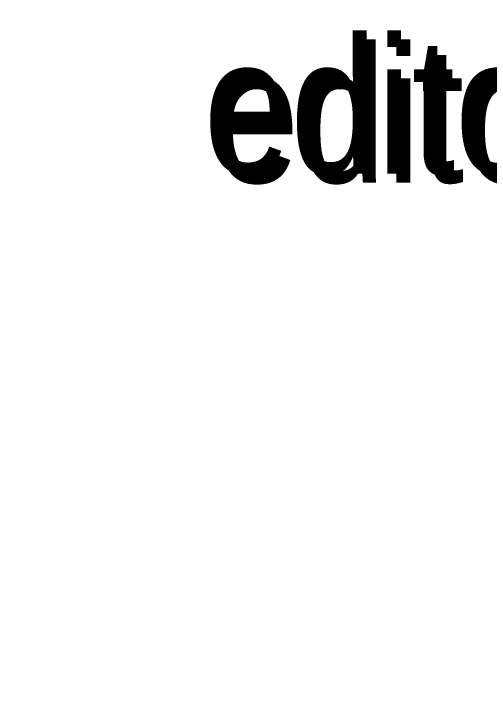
# Model space of a CAD drawing. Header units: millimetres. Extents: x -754 to 578, y -31 to 612.
# Drawn here: x -478.25 to -462.52, y 74.73 to 97.38 of the extents above; entities that cross this region are included whole.
import ezdxf

# ---------------------------------------------------------------- set-up
doc = ezdxf.new("R2010")
doc.units = ezdxf.units.MM
doc.layers.add('Images', color=7, linetype='Continuous')
doc.layers.add('Text', color=7, linetype='Continuous')
doc.styles.get("Standard").update_dxf_attribs({"font": 'arial.ttf'})
picture_1 = doc.add_image_def('image12.jpg', size_in_pixel=(700, 590))

msp = doc.modelspace()

# ---------------------------------------------------------------- texts
at = {"layer": 'Text', "color": 255, "char_height": 4.5, "attachment_point": 1}
for s, insert in [('{\\fArial Narrow|b0|i0|c0|p34;\\C256;\\c16777215;If you would like to contribute to the \\H1.3419x; \\H0.74523x;magazine, email:\\H1.2194x; \\H0.82009x;\\Peditor@themagpi.com\\H1.2779x; }', (-471.9636789635728, 119.0933330904302)), ('{\\fArial Narrow|b0|i0|c0|p34;\\C256;\\c0;If you would like to contribute to the \\H1.3419x; \\H0.74523x;magazine, email:\\H1.2194x; \\H0.82009x;\\Peditor@themagpi.com\\H1.2779x; }', (-471.6636789635728, 118.7933330904302))]:
    msp.add_mtext_dynamic_manual_height_columns(s, width=60, gutter_width=12.5, heights=[0], dxfattribs=dict(at, insert=insert))

# ---------------------------------------------------------------- pictures from other files: only their frames are drawn
at = {"layer": 'Images'}
image = msp.add_image(picture_1, insert=(-754.3365603195051, 1.13686837721616e-13), size_in_units=(352.37288135593224, 297.00000000000006), dxfattribs=at)
image.dxf.flags = 7

doc.saveas('drawing.dxf')
